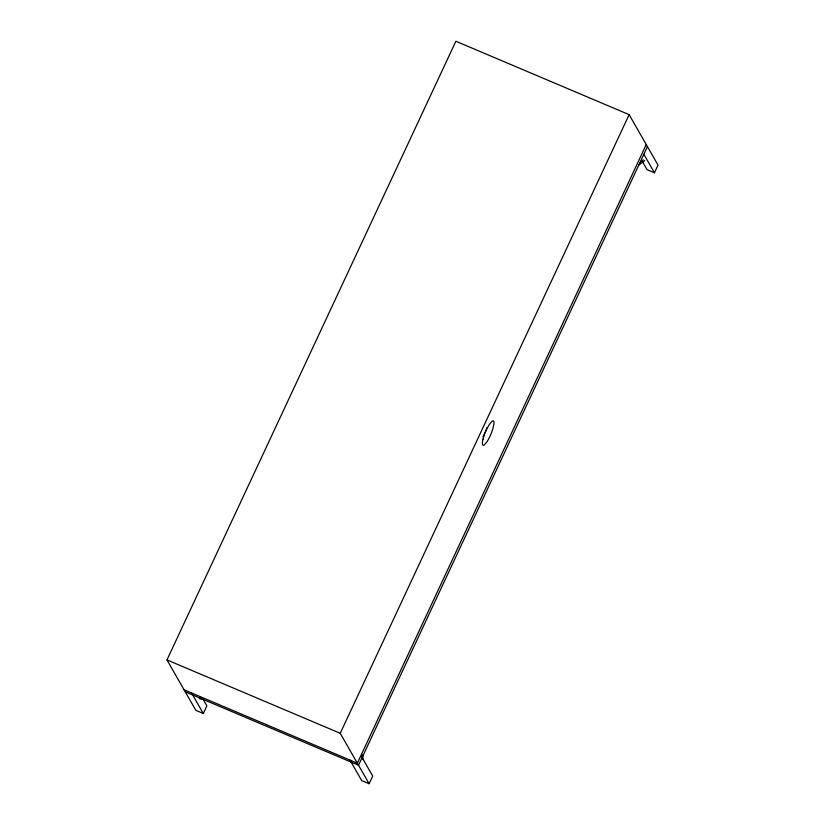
<?xml version="1.0" encoding="UTF-8"?>
<svg xmlns="http://www.w3.org/2000/svg" width="825" height="825" viewBox="0 0 825 825"><rect width="100%" height="100%" fill="white"/><g stroke="black" fill="none" stroke-linecap="round" stroke-linejoin="round"><path stroke-width="1.24" d="M361.855 758.196L361.938 755.648M362.783 759.639L362.948 754.545M202.507 698.197L206.879 705.818L203.29 713.501L195.865 710.356L166.97 659.907L455.874 41.25L629.135 114.644L658.03 165.093L654.442 172.776L647.017 169.63L642.036 160.927M362.113 757.556L372.714 776.067L369.126 783.75L340.23 733.301L629.135 114.644M646.253 144.53L357.349 763.187L184.078 689.793M647.439 146.582L358.524 765.239L185.264 691.855M640.241 162.143L643.304 159.813M638.632 165.237L644.758 160.566M198.918 697.702L201.475 697.517M199.836 699.033L203.672 698.744M166.97 659.907L340.23 733.301M369.126 783.75L361.701 780.605L349.924 760.042M643.851 154.275L654.442 172.776M191.513 692.938L203.29 713.501M486.967 427.536A13.004 2.836 -67 0 1 484.925 432.826M484.45 433.868A13.004 2.836 -67 0 1 482.955 436.827M483.007 439.178L482.501 441.715A13.716 2.991 -67 0 0 484.316 444.881L487.008 441.715A13.004 2.836 -67 0 0 492.525 429.887L493.886 424.401A13.716 2.991 -67 0 0 492.071 421.235L489.39 424.401A13.004 2.836 -67 0 0 483.863 436.229L483.007 439.178"/></g></svg>
